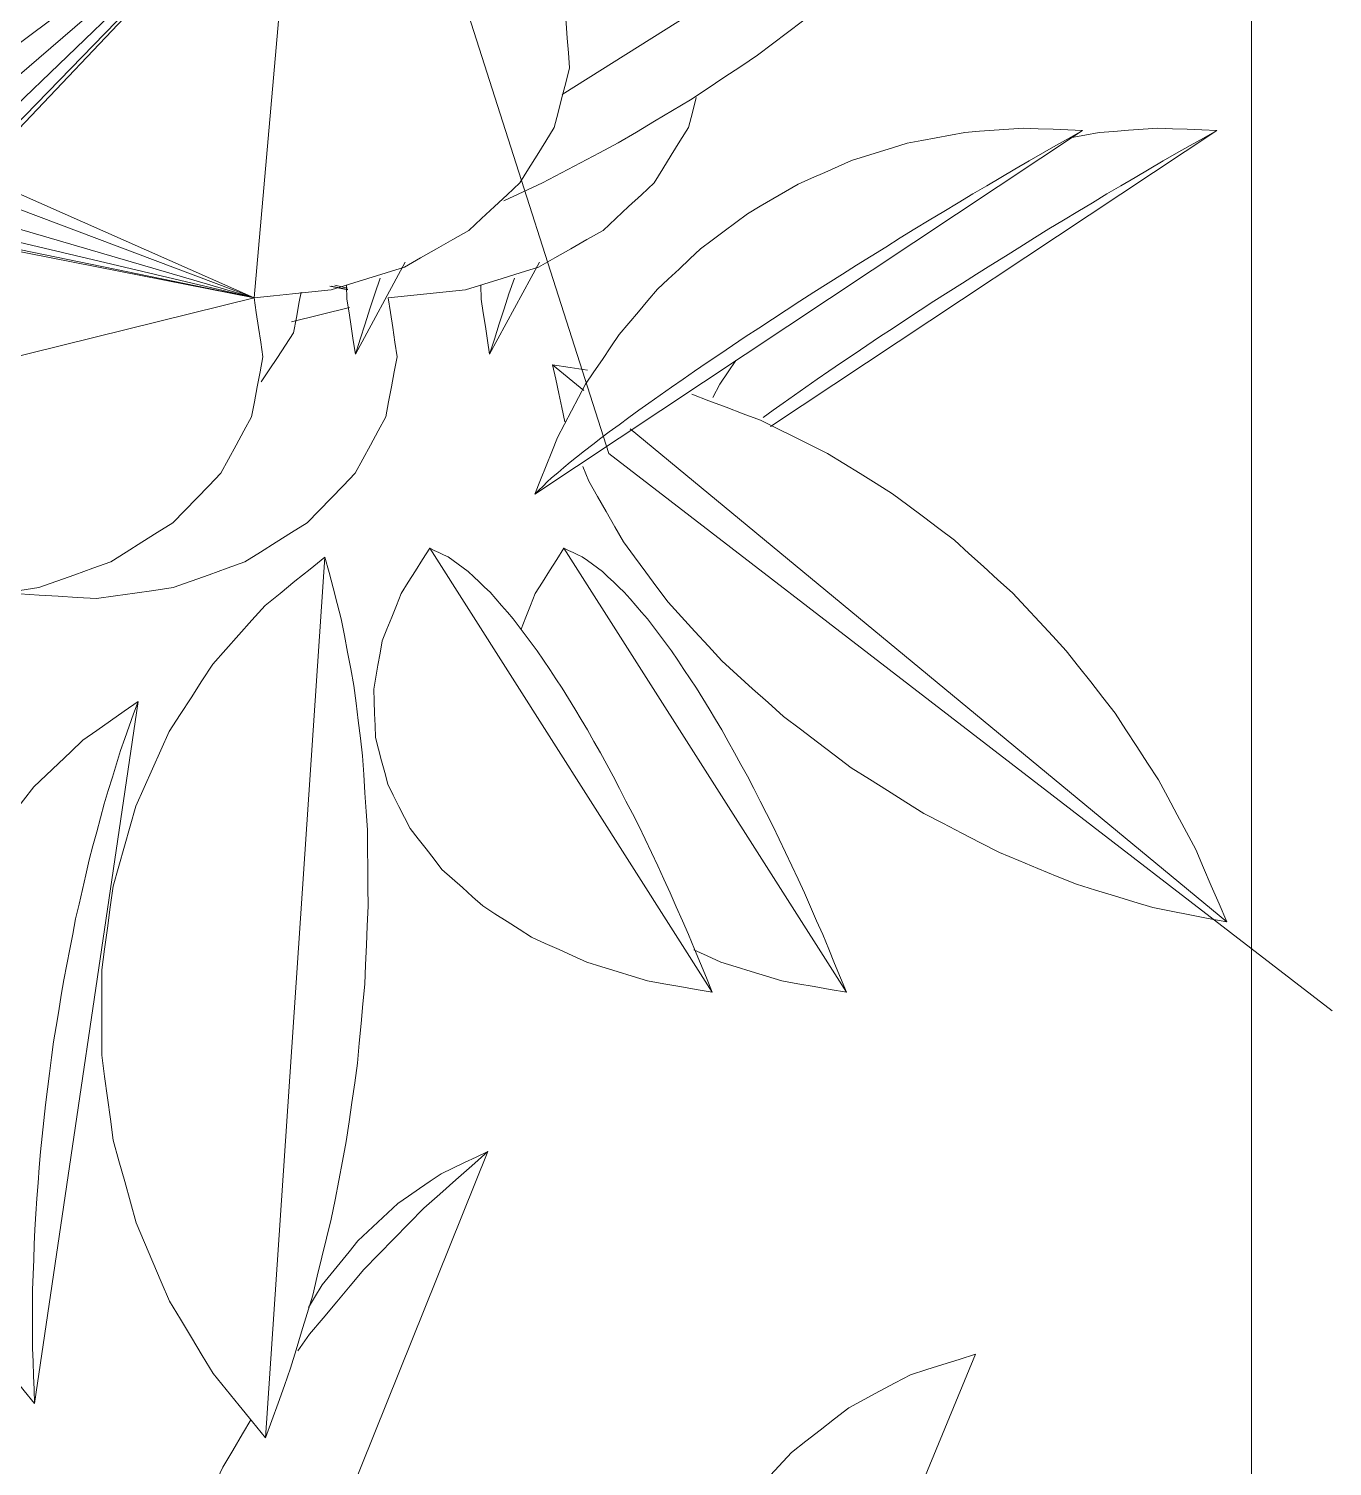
# Model space of a CAD drawing. Header units: metres. Extents: x 10.2 to 20.8, y -0.2 to 6.6.
# Drawn here: x 14.9883 to 15.0701, y 1.3136 to 1.4039 of the extents above; entities that cross this region are included whole.
import ezdxf

# ---------------------------------------------------------------- set-up
doc = ezdxf.new("R2010")
doc.units = ezdxf.units.M
for name, color, linetype, lineweight in [('Importações nas famílias', 250, 'Continuous', 5), ('Modelos genéricos', 7, 'Continuous', 5), ('Vegetação', 7, 'Continuous', 5)]:
    doc.layers.add(name, color=color, linetype=linetype, lineweight=lineweight)

# ---------------------------------------------------------------- blocks, each defined once
blk = doc.blocks.new('Planta_pergolado_12200 - plantas pergolado_skp_Component_12-V2849-Corte 3')
at = {"layer": 'Importações nas famílias'}
blk.add_line((15.031156, 1.343389), (15.013418, 1.371262), dxfattribs=at)
at = {"layer": 'Importações nas famílias', "flags": 128}
for points in [[(15.013418, 1.371262), (15.012968, 1.37055), (15.012519, 1.369839), (15.01207, 1.369128), (15.011621, 1.368416)], [(15.014574, 1.370724), (15.014285, 1.370858), (15.013996, 1.370993), (15.013707, 1.371127), (15.013418, 1.371262)], [(15.015841, 1.369799), (15.015524, 1.37003), (15.015207, 1.370261), (15.01489, 1.370493), (15.014574, 1.370724)], [(15.017206, 1.368496), (15.016865, 1.368822), (15.016523, 1.369147), (15.016182, 1.369473), (15.015841, 1.369799)], [(15.011621, 1.368416), (15.011326, 1.367673), (15.01103, 1.366929), (15.010735, 1.366186), (15.010439, 1.365442)], [(15.018653, 1.36683), (15.018291, 1.367247), (15.017929, 1.367663), (15.017568, 1.36808), (15.017206, 1.368496)], [(15.020166, 1.36482), (15.019788, 1.365322), (15.01941, 1.365825), (15.019031, 1.366328), (15.018653, 1.36683)], [(15.010439, 1.365442), (15.010304, 1.364684), (15.01017, 1.363926), (15.010035, 1.363168), (15.0099, 1.36241)], [(15.021729, 1.362487), (15.021338, 1.36307), (15.020948, 1.363654), (15.020557, 1.364237), (15.020166, 1.36482)], [(15.0099, 1.36241), (15.009929, 1.361655), (15.009957, 1.3609), (15.009986, 1.360145), (15.010015, 1.35939)], [(15.023324, 1.359859), (15.022925, 1.360516), (15.022526, 1.361173), (15.022128, 1.36183), (15.021729, 1.362487)], [(15.024933, 1.356963), (15.02453, 1.357687), (15.024128, 1.358411), (15.023726, 1.359135), (15.023324, 1.359859)], [(15.010015, 1.35939), (15.010207, 1.358656), (15.010399, 1.357922), (15.010591, 1.357188), (15.010783, 1.356454)], [(15.010783, 1.356454), (15.011133, 1.355758), (15.011484, 1.355062), (15.011834, 1.354366), (15.012185, 1.35367)], [(15.026538, 1.353832), (15.026137, 1.354615), (15.025735, 1.355397), (15.025334, 1.35618), (15.024933, 1.356963)], [(15.012185, 1.35367), (15.012686, 1.353028), (15.013186, 1.352386), (15.013687, 1.351745), (15.014188, 1.351103)], [(15.028122, 1.350501), (15.027726, 1.351334), (15.02733, 1.352166), (15.026934, 1.352999), (15.026538, 1.353832)], [(15.014188, 1.351103), (15.014827, 1.350531), (15.015467, 1.349959), (15.016106, 1.349387), (15.016746, 1.348814)], [(15.029667, 1.347007), (15.029281, 1.34788), (15.028894, 1.348754), (15.028508, 1.349627), (15.028122, 1.350501)], [(15.016746, 1.348814), (15.017509, 1.348325), (15.018272, 1.347836), (15.019034, 1.347346), (15.019797, 1.346857)], [(15.019797, 1.346857), (15.020666, 1.346462), (15.021535, 1.346067), (15.022403, 1.345672), (15.023272, 1.345277)], [(15.031156, 1.343389), (15.030783, 1.344293), (15.030411, 1.345198), (15.030039, 1.346102), (15.029667, 1.347007)], [(15.023272, 1.345277), (15.024226, 1.344986), (15.02518, 1.344695), (15.026134, 1.344403), (15.027088, 1.344112)], [(15.027088, 1.344112), (15.028105, 1.343931), (15.029122, 1.34375), (15.030139, 1.34357), (15.031156, 1.343389)]]:
    blk.add_lwpolyline(points, dxfattribs=at)
blk = doc.blocks.new('Planta_pergolado_12200 - plantas pergolado_skp_Component_12-V2828-Corte 3')
at = {"layer": 'Importações nas famílias'}
blk.add_line((15.062817, 1.266074), (15.028436, 1.243246), dxfattribs=at)
at = {"layer": 'Importações nas famílias', "flags": 128}
for points in [[(15.05911, 1.266218), (15.05819, 1.266151), (15.05727, 1.266083), (15.05635, 1.266016), (15.05543, 1.265948)], [(15.062817, 1.266074), (15.061891, 1.26611), (15.060964, 1.266146), (15.060037, 1.266182), (15.05911, 1.266218)], [(15.05946, 1.264162), (15.0603, 1.26464), (15.061139, 1.265118), (15.061978, 1.265596), (15.062817, 1.266074)], [(15.051819, 1.265266), (15.050944, 1.264994), (15.050068, 1.264723), (15.049193, 1.264451), (15.048317, 1.26418)], [(15.05543, 1.265948), (15.054528, 1.265777), (15.053625, 1.265607), (15.052722, 1.265436), (15.051819, 1.265266)], [(15.048317, 1.26418), (15.047478, 1.26381), (15.046639, 1.26344), (15.045801, 1.263071), (15.044962, 1.262701)], [(15.055923, 1.262083), (15.056807, 1.262603), (15.057692, 1.263122), (15.058576, 1.263642), (15.05946, 1.264162)], [(15.044962, 1.262701), (15.04417, 1.262238), (15.043377, 1.261774), (15.042585, 1.261311), (15.041792, 1.260847)], [(15.052287, 1.259886), (15.053196, 1.260435), (15.054105, 1.260985), (15.055014, 1.261534), (15.055923, 1.262083)], [(15.041792, 1.260847), (15.041055, 1.260295), (15.040317, 1.259742), (15.03958, 1.25919), (15.038842, 1.258638)], [(15.048638, 1.257622), (15.049551, 1.258188), (15.050463, 1.258754), (15.051375, 1.25932), (15.052287, 1.259886)], [(15.038842, 1.258638), (15.038168, 1.258003), (15.037494, 1.257368), (15.036819, 1.256733), (15.036145, 1.256098)], [(15.045063, 1.255345), (15.045957, 1.255914), (15.046851, 1.256484), (15.047745, 1.257053), (15.048638, 1.257622)], [(15.036145, 1.256098), (15.035542, 1.255387), (15.034938, 1.254677), (15.034334, 1.253966), (15.033731, 1.253256)], [(15.041644, 1.253108), (15.042499, 1.253667), (15.043354, 1.254226), (15.044208, 1.254786), (15.045063, 1.255345)], [(15.033731, 1.253256), (15.033205, 1.252478), (15.032679, 1.251699), (15.032152, 1.250921), (15.031626, 1.250143)], [(15.038463, 1.250963), (15.039258, 1.251499), (15.040054, 1.252035), (15.040849, 1.252571), (15.041644, 1.253108)], [(15.035593, 1.248961), (15.03631, 1.249461), (15.037028, 1.249962), (15.037745, 1.250462), (15.038463, 1.250963)], [(15.031626, 1.250143), (15.031183, 1.249306), (15.030741, 1.248468), (15.030298, 1.247631), (15.029855, 1.246794)], [(15.033102, 1.247148), (15.033725, 1.247601), (15.034348, 1.248054), (15.03497, 1.248507), (15.035593, 1.248961)], [(15.031049, 1.245568), (15.031562, 1.245963), (15.032076, 1.246358), (15.032589, 1.246753), (15.033102, 1.247148)], [(15.029855, 1.246794), (15.0295, 1.245907), (15.029145, 1.24502), (15.028791, 1.244133), (15.028436, 1.243246)], [(15.029481, 1.244257), (15.029873, 1.244584), (15.030265, 1.244912), (15.030657, 1.24524), (15.031049, 1.245568)], [(15.028436, 1.243246), (15.028697, 1.243498), (15.028959, 1.243751), (15.02922, 1.244004), (15.029481, 1.244257)]]:
    blk.add_lwpolyline(points, dxfattribs=at)
blk = doc.blocks.new('Planta_pergolado_12200 - plantas pergolado_skp_Component_12-V2850-Corte 3')
at = {"layer": 'Importações nas famílias'}
for p, q in [((15.027994, 1.418904), (15.021239, 1.406455)), ((15.018537, 1.412547), (15.01789, 1.411882)), ((15.019759, 1.408991), (15.020149, 1.409675)), ((15.011883, 1.389213), (15.008753, 1.383444)), ((15.009964, 1.387239), (15.010316, 1.388222)), ((15.008194, 1.387782), (15.008223, 1.386908))]:
    blk.add_line(p, q, dxfattribs=at)
at = {"layer": 'Importações nas famílias', "flags": 128}
for points in [[(15.026741, 1.418159), (15.027054, 1.418345), (15.027367, 1.418532), (15.027681, 1.418718), (15.027994, 1.418904)], [(15.027144, 1.418449), (15.026294, 1.417993), (15.025444, 1.417537), (15.024594, 1.417081)], [(15.025294, 1.416826), (15.025656, 1.417159), (15.026017, 1.417492), (15.026379, 1.417826), (15.026741, 1.418159)], [(15.024594, 1.417081), (15.023804, 1.41655), (15.023013, 1.416018), (15.022222, 1.415486), (15.021431, 1.414954)], [(15.023687, 1.414936), (15.024089, 1.415408), (15.024491, 1.415881), (15.024892, 1.416353), (15.025294, 1.416826)], [(15.021431, 1.414954), (15.020707, 1.414352), (15.019984, 1.413751), (15.019261, 1.413149), (15.018537, 1.412547)], [(15.021959, 1.412533), (15.022391, 1.413134), (15.022823, 1.413734), (15.023255, 1.414335), (15.023687, 1.414936)], [(15.020149, 1.409675), (15.020601, 1.410389), (15.021054, 1.411104), (15.021506, 1.411819), (15.021959, 1.412533)], [(15.008223, 1.386908), (15.008355, 1.386042), (15.008488, 1.385176), (15.008621, 1.38431), (15.008753, 1.383444)], [(15.008753, 1.383444), (15.009056, 1.384393), (15.009359, 1.385342), (15.009661, 1.38629), (15.009964, 1.387239)]]:
    blk.add_lwpolyline(points, dxfattribs=at)
blk = doc.blocks.new('Planta_pergolado_12200 - plantas pergolado_skp_Component_17-V2851-Corte 3')
at = {"layer": 'Importações nas famílias'}
for p, q in [((15.004941, 1.415857), (14.986066, 1.401774)), ((15.004941, 1.415857), (14.986763, 1.400204)), ((15.004941, 1.415857), (14.986899, 1.398519)), ((15.004941, 1.415857), (14.987234, 1.397174)), ((15.004941, 1.415857), (14.987306, 1.397699)), ((15.004941, 1.415857), (15.002393, 1.386982)), ((14.987612, 1.393528), (15.002393, 1.386982)), ((14.987594, 1.392574), (15.002393, 1.386982)), ((14.98727, 1.39055), (15.002393, 1.386982)), ((14.987465, 1.391347), (15.002393, 1.386982)), ((15.002393, 1.386982), (14.986786, 1.390065)), ((15.002393, 1.386982), (14.987037, 1.390142)), ((14.984799, 1.382627), (15.002393, 1.386982))]:
    blk.add_line(p, q, dxfattribs=at)
at = {"layer": 'Importações nas famílias', "flags": 128}
for points in [[(15.021898, 1.405156), (15.021974, 1.404222), (15.022049, 1.403288), (15.022125, 1.402354), (15.0222, 1.40142)], [(15.0222, 1.40142), (15.02196, 1.400485), (15.02172, 1.399551), (15.021479, 1.398617), (15.021239, 1.397683)], [(15.021239, 1.397683), (15.020699, 1.396812), (15.02016, 1.395942), (15.01962, 1.395071), (15.01908, 1.394201)], [(15.01908, 1.394201), (15.018278, 1.393453), (15.017476, 1.392706), (15.016673, 1.391958), (15.015871, 1.391211)], [(15.015871, 1.391211), (15.014861, 1.390637), (15.013851, 1.390064), (15.01284, 1.38949), (15.01183, 1.388917)], [(15.01183, 1.388917), (15.010681, 1.388556), (15.009532, 1.388195), (15.008382, 1.387835), (15.007233, 1.387474)], [(15.007233, 1.387474), (15.006023, 1.387351), (15.004813, 1.387228), (15.003603, 1.387105), (15.002393, 1.386982)], [(15.002393, 1.386982), (15.002532, 1.386056), (15.00267, 1.385129), (15.002809, 1.384203), (15.002948, 1.383277)], [(15.002948, 1.383277), (15.00277, 1.382337), (15.002592, 1.381398), (15.002414, 1.380459), (15.002237, 1.379519)], [(15.002237, 1.379519), (15.001754, 1.378631), (15.001272, 1.377743), (15.00079, 1.376855), (15.000308, 1.375967)], [(15.000308, 1.375967), (14.999555, 1.37519), (14.998801, 1.374414), (14.998047, 1.373637), (14.997294, 1.372861)], [(14.997294, 1.372861), (14.99632, 1.372249), (14.995346, 1.371637), (14.994373, 1.371025), (14.993399, 1.370413)], [(14.993399, 1.370413), (14.992271, 1.370007), (14.991144, 1.369602), (14.990016, 1.369196), (14.988889, 1.36879)], [(14.988889, 1.36879), (14.987684, 1.368619), (14.98648, 1.368447), (14.985275, 1.368275), (14.984071, 1.368104)]]:
    blk.add_lwpolyline(points, dxfattribs=at)
blk = doc.blocks.new('Planta_pergolado_12200 - plantas pergolado_skp_Component_16-V2852-Corte 3')
for name, p in [('Planta_pergolado_12200 - plantas pergolado_skp_Component_17-V2851-Corte 3', (0, 0)), ('Planta_pergolado_12200 - plantas pergolado_skp_Component_12-V2850-Corte 3', (0, 0)), ('Planta_pergolado_12200 - plantas pergolado_skp_Component_12-V2828-Corte 3', (-0.008424, 0.131418)), ('Planta_pergolado_12200 - plantas pergolado_skp_Component_12-V2849-Corte 3', (0, 0))]:
    blk.add_blockref(name, p)
blk = doc.blocks.new('Planta_pergolado_12200 - plantas pergolado_skp_Component_12-V2860-Corte 3')
at = {"layer": 'Importações nas famílias'}
blk.add_line((15.039579, 1.343389), (15.021841, 1.371262), dxfattribs=at)
at = {"layer": 'Importações nas famílias', "flags": 128}
for points in [[(15.021841, 1.371262), (15.021392, 1.37055), (15.020943, 1.369839), (15.020494, 1.369128), (15.020045, 1.368416)], [(15.022997, 1.370724), (15.022708, 1.370858), (15.022419, 1.370993), (15.02213, 1.371127), (15.021841, 1.371262)], [(15.024265, 1.369799), (15.023948, 1.37003), (15.023631, 1.370261), (15.023314, 1.370493), (15.022997, 1.370724)], [(15.025629, 1.368496), (15.025288, 1.368822), (15.024947, 1.369147), (15.024606, 1.369473), (15.024265, 1.369799)], [(15.020045, 1.368416), (15.019749, 1.367673), (15.019454, 1.366929), (15.019158, 1.366186)], [(15.027077, 1.36683), (15.026715, 1.367247), (15.026353, 1.367663), (15.025991, 1.36808), (15.025629, 1.368496)], [(15.02859, 1.36482), (15.028212, 1.365322), (15.027833, 1.365825), (15.027455, 1.366328), (15.027077, 1.36683)], [(15.030153, 1.362487), (15.029762, 1.36307), (15.029371, 1.363654), (15.028981, 1.364237), (15.02859, 1.36482)], [(15.031747, 1.359859), (15.031349, 1.360516), (15.03095, 1.361173), (15.030551, 1.36183), (15.030153, 1.362487)], [(15.033356, 1.356963), (15.032954, 1.357687), (15.032552, 1.358411), (15.032149, 1.359135), (15.031747, 1.359859)], [(15.034962, 1.353832), (15.03456, 1.354615), (15.034159, 1.355397), (15.033758, 1.35618), (15.033356, 1.356963)], [(15.036545, 1.350501), (15.036149, 1.351334), (15.035753, 1.352166), (15.035358, 1.352999), (15.034962, 1.353832)], [(15.03809, 1.347007), (15.037704, 1.34788), (15.037318, 1.348754), (15.036932, 1.349627), (15.036545, 1.350501)], [(15.039579, 1.343389), (15.039207, 1.344293), (15.038835, 1.345198), (15.038463, 1.346102), (15.03809, 1.347007)], [(15.029989, 1.346053), (15.030827, 1.345672), (15.031696, 1.345277)], [(15.031696, 1.345277), (15.03265, 1.344986), (15.033604, 1.344695), (15.034558, 1.344403), (15.035511, 1.344112)], [(15.035511, 1.344112), (15.036528, 1.343931), (15.037545, 1.34375), (15.038562, 1.34357), (15.039579, 1.343389)]]:
    blk.add_lwpolyline(points, dxfattribs=at)
blk = doc.blocks.new('Planta_pergolado_12200 - plantas pergolado_skp_Component_12-V2861-Corte 3')
at = {"layer": 'Importações nas famílias'}
for p, q in [((14.988621, 1.317576), (14.995108, 1.361646)), ((14.985958, 1.35292), (14.985432, 1.351986))]:
    blk.add_line(p, q, dxfattribs=at)
at = {"layer": 'Importações nas famílias', "flags": 128}
for points in [[(14.995108, 1.361646), (14.994244, 1.36104), (14.99338, 1.360435), (14.992515, 1.359829), (14.991651, 1.359224)], [(14.994012, 1.358558), (14.994286, 1.35933), (14.99456, 1.360102), (14.994834, 1.360874), (14.995108, 1.361646)], [(14.991651, 1.359224), (14.990883, 1.358491), (14.990114, 1.357758), (14.989346, 1.357025), (14.988577, 1.356292)], [(14.992987, 1.355229), (14.993243, 1.356061), (14.993499, 1.356893), (14.993756, 1.357726), (14.994012, 1.358558)], [(14.988577, 1.356292), (14.987922, 1.355449), (14.987268, 1.354606), (14.986613, 1.353763), (14.985958, 1.35292)], [(14.992044, 1.351696), (14.99228, 1.352579), (14.992516, 1.353462), (14.992751, 1.354346), (14.992987, 1.355229)], [(14.991195, 1.347998), (14.991407, 1.348922), (14.99162, 1.349847), (14.991832, 1.350771), (14.992044, 1.351696)], [(14.990448, 1.344176), (14.990635, 1.345131), (14.990821, 1.346087), (14.991008, 1.347042), (14.991195, 1.347998)], [(14.989812, 1.340273), (14.989971, 1.341249), (14.99013, 1.342224), (14.990289, 1.3432), (14.990448, 1.344176)], [(14.989293, 1.336332), (14.989423, 1.337317), (14.989553, 1.338302), (14.989682, 1.339288), (14.989812, 1.340273)], [(14.988899, 1.332396), (14.988997, 1.33338), (14.989096, 1.334364), (14.989195, 1.335348), (14.989293, 1.336332)], [(14.988632, 1.32851), (14.988698, 1.329482), (14.988765, 1.330453), (14.988832, 1.331425), (14.988899, 1.332396)], [(14.982062, 1.329538), (14.982102, 1.329363), (14.982338, 1.328329)], [(14.982338, 1.328329), (14.982725, 1.327349), (14.983111, 1.326369), (14.983498, 1.32539), (14.983884, 1.32441)], [(14.988496, 1.324717), (14.98853, 1.325666), (14.988564, 1.326614), (14.988598, 1.327562), (14.988632, 1.32851)], [(14.988492, 1.321059), (14.988493, 1.321974), (14.988494, 1.322888), (14.988495, 1.323803), (14.988496, 1.324717)], [(14.983884, 1.32441), (14.984412, 1.323507), (14.984939, 1.322603), (14.985467, 1.3217), (14.985995, 1.320797)], [(14.988621, 1.317576), (14.988589, 1.318447), (14.988557, 1.319318), (14.988524, 1.320188), (14.988492, 1.321059)], [(14.985995, 1.320797), (14.986651, 1.319992), (14.987308, 1.319187), (14.987965, 1.318381), (14.988621, 1.317576)]]:
    blk.add_lwpolyline(points, dxfattribs=at)
blk = doc.blocks.new('Planta_pergolado_12200 - plantas pergolado_skp_Component_12-V2862-Corte 3')
at = {"layer": 'Importações nas famílias'}
for p, q in [((15.062817, 1.397491), (15.034814, 1.378898)), ((15.031626, 1.381561), (15.031183, 1.380723))]:
    blk.add_line(p, q, dxfattribs=at)
at = {"layer": 'Importações nas famílias', "flags": 128}
for points in [[(15.05543, 1.397366), (15.054528, 1.397195), (15.053717, 1.397042)], [(15.05911, 1.397636), (15.05819, 1.397568), (15.05727, 1.397501), (15.05635, 1.397433), (15.05543, 1.397366)], [(15.062817, 1.397491), (15.061891, 1.397528), (15.060964, 1.397564), (15.060037, 1.3976), (15.05911, 1.397636)], [(15.05946, 1.39558), (15.0603, 1.396058), (15.061139, 1.396536), (15.061978, 1.397014), (15.062817, 1.397491)], [(15.055923, 1.393501), (15.056807, 1.39402), (15.057692, 1.39454), (15.058576, 1.39506), (15.05946, 1.39558)], [(15.052287, 1.391304), (15.053196, 1.391853), (15.054105, 1.392402), (15.055014, 1.392951), (15.055923, 1.393501)], [(15.048638, 1.38904), (15.049551, 1.389606), (15.050463, 1.390172), (15.051375, 1.390738), (15.052287, 1.391304)], [(15.045063, 1.386763), (15.045957, 1.387332), (15.046851, 1.387901), (15.047745, 1.388471), (15.048638, 1.38904)], [(15.041644, 1.384525), (15.042499, 1.385085), (15.043354, 1.385644), (15.044208, 1.386203), (15.045063, 1.386763)], [(15.038463, 1.38238), (15.039258, 1.382917), (15.040054, 1.383453), (15.040849, 1.383989), (15.041644, 1.384525)], [(15.032625, 1.383038), (15.032152, 1.382339), (15.031626, 1.381561)], [(15.035593, 1.380378), (15.03631, 1.380879), (15.037028, 1.381379), (15.037745, 1.38188), (15.038463, 1.38238)], [(15.034348, 1.379472), (15.03497, 1.379925), (15.035593, 1.380378)]]:
    blk.add_lwpolyline(points, dxfattribs=at)
blk = doc.blocks.new('Planta_pergolado_12200 - plantas pergolado_skp_Component_12-V2863-Corte 3')
at = {"layer": 'Importações nas famílias'}
for p, q in [((15.036418, 1.418904), (15.03415, 1.414725)), ((15.031679, 1.414335), (15.032111, 1.414936)), ((15.020307, 1.389213), (15.017177, 1.383444)), ((15.018387, 1.387239), (15.01874, 1.388222)), ((15.016618, 1.387782), (15.016646, 1.386908))]:
    blk.add_line(p, q, dxfattribs=at)
at = {"layer": 'Importações nas famílias', "flags": 128}
for points in [[(15.035164, 1.418159), (15.035478, 1.418345), (15.035791, 1.418532), (15.036104, 1.418718), (15.036418, 1.418904)], [(15.035568, 1.418449), (15.034718, 1.417993), (15.033868, 1.417537), (15.033018, 1.417081)], [(15.033717, 1.416826), (15.034079, 1.417159), (15.034441, 1.417492), (15.034803, 1.417826), (15.035164, 1.418159)], [(15.033018, 1.417081), (15.032227, 1.41655), (15.031436, 1.416018), (15.030645, 1.415486), (15.029854, 1.414954)], [(15.032111, 1.414936), (15.032512, 1.415408), (15.032914, 1.415881), (15.033316, 1.416353), (15.033717, 1.416826)], [(15.029854, 1.414954), (15.029131, 1.414352), (15.028408, 1.413751), (15.027684, 1.413149), (15.026961, 1.412547)], [(15.016646, 1.386908), (15.016779, 1.386042), (15.016911, 1.385176), (15.017044, 1.38431), (15.017177, 1.383444)], [(15.017177, 1.383444), (15.017479, 1.384393), (15.017782, 1.385342), (15.018085, 1.38629), (15.018387, 1.387239)]]:
    blk.add_lwpolyline(points, dxfattribs=at)
blk = doc.blocks.new('Planta_pergolado_12200 - plantas pergolado_skp_Component_17-V2865-Corte 3')
at = {"layer": 'Importações nas famílias'}
for p, q in [((15.013364, 1.415857), (15.009802, 1.416779)), ((15.01094, 1.41484), (15.013364, 1.415857)), ((15.013364, 1.415857), (15.011109, 1.414805)), ((15.013364, 1.415857), (15.011325, 1.414759)), ((15.013364, 1.415857), (15.011555, 1.41471)), ((15.013364, 1.415857), (15.011766, 1.414665)), ((15.013364, 1.415857), (15.011911, 1.414605)), ((15.013364, 1.415857), (15.011992, 1.414538)), ((15.013364, 1.415857), (15.012042, 1.414496)), ((15.013364, 1.415857), (15.01206, 1.414481)), ((15.013364, 1.415857), (15.012063, 1.414479)), ((15.013364, 1.415857), (15.013202, 1.414024)), ((15.024569, 1.412592), (15.025187, 1.412202)), ((15.008274, 1.387484), (15.007148, 1.387707)), ((15.008272, 1.387506), (15.007222, 1.387722)), ((15.007468, 1.387772), (15.008265, 1.387584)), ((15.004737, 1.385477), (15.008377, 1.386378)), ((14.987697, 1.368399), (14.987039, 1.368585))]:
    blk.add_line(p, q, dxfattribs=at)
at = {"layer": 'Importações nas famílias', "flags": 128}
for points in [[(14.999548, 1.434564), (15.000722, 1.434392), (15.001896, 1.43422), (15.00307, 1.434049)], [(15.00307, 1.434049), (15.004126, 1.433643), (15.005182, 1.433237), (15.006238, 1.432832), (15.007294, 1.432426)], [(15.007294, 1.432426), (15.008159, 1.431814), (15.009025, 1.431202), (15.009891, 1.43059), (15.010757, 1.429979)], [(15.010757, 1.429979), (15.011373, 1.429202), (15.01199, 1.428426), (15.012606, 1.427649), (15.013223, 1.426872)], [(15.013223, 1.426872), (15.013548, 1.425984), (15.013874, 1.425096), (15.014199, 1.424208), (15.014525, 1.42332)], [(15.014525, 1.42332), (15.014537, 1.42238), (15.014549, 1.421441), (15.014561, 1.420502), (15.014573, 1.419563)], [(15.014573, 1.419563), (15.014271, 1.418636), (15.013968, 1.41771), (15.013666, 1.416783), (15.013364, 1.415857)], [(15.013364, 1.415857), (15.014552, 1.415734), (15.015741, 1.415611), (15.016929, 1.415488), (15.018117, 1.415365)], [(15.018117, 1.415365), (15.019203, 1.415004), (15.020289, 1.414644), (15.020904, 1.414439)], [(15.030143, 1.399551), (15.029903, 1.398617), (15.029662, 1.397683)], [(15.029662, 1.397683), (15.029123, 1.396812), (15.028583, 1.395942), (15.028043, 1.395071), (15.027504, 1.394201)], [(15.027504, 1.394201), (15.026701, 1.393453), (15.025899, 1.392706), (15.025097, 1.391958), (15.024295, 1.391211)], [(15.024295, 1.391211), (15.023284, 1.390637), (15.022274, 1.390064), (15.021264, 1.38949), (15.020254, 1.388917)], [(15.020254, 1.388917), (15.019105, 1.388556), (15.017955, 1.388195), (15.016806, 1.387835), (15.015657, 1.387474)], [(15.015657, 1.387474), (15.014447, 1.387351), (15.013237, 1.387228), (15.012027, 1.387105), (15.010816, 1.386982)], [(15.010816, 1.386982), (15.010955, 1.386056), (15.011094, 1.385129), (15.011233, 1.384203), (15.011371, 1.383277)], [(15.011371, 1.383277), (15.011193, 1.382337), (15.011016, 1.381398), (15.010838, 1.380459), (15.01066, 1.379519)], [(15.01066, 1.379519), (15.010178, 1.378631), (15.009696, 1.377743), (15.009214, 1.376855), (15.008732, 1.375967)], [(15.008732, 1.375967), (15.007978, 1.37519), (15.007224, 1.374414), (15.006471, 1.373637), (15.005717, 1.372861)], [(15.005717, 1.372861), (15.004743, 1.372249), (15.00377, 1.371637), (15.002796, 1.371025), (15.001822, 1.370413)], [(15.001822, 1.370413), (15.000695, 1.370007), (14.999567, 1.369602), (14.99844, 1.369196), (14.997312, 1.36879)], [(14.992495, 1.368104), (14.991295, 1.368177), (14.990096, 1.368251), (14.988897, 1.368325), (14.987697, 1.368399)], [(14.997312, 1.36879), (14.996108, 1.368619), (14.994903, 1.368447), (14.993699, 1.368275), (14.992495, 1.368104)]]:
    blk.add_lwpolyline(points, dxfattribs=at)
blk = doc.blocks.new('Planta_pergolado_12200 - plantas pergolado_skp_Component_16-V2866-Corte 3')
for name in ['Planta_pergolado_12200 - plantas pergolado_skp_Component_17-V2865-Corte 3', 'Planta_pergolado_12200 - plantas pergolado_skp_Component_12-V2863-Corte 3', 'Planta_pergolado_12200 - plantas pergolado_skp_Component_12-V2862-Corte 3', 'Planta_pergolado_12200 - plantas pergolado_skp_Component_12-V2860-Corte 3', 'Planta_pergolado_12200 - plantas pergolado_skp_Component_12-V2861-Corte 3']:
    blk.add_blockref(name, (0, 0))
blk = doc.blocks.new('Planta_pergolado_12200 - plantas pergolado_skp_-V2896-Corte 3')
at = {"layer": 'Importações nas famílias'}
for p, q in [((15.024656, 1.37722), (15.01033, 1.422007)), ((15.070067, 1.342231), (15.024656, 1.37722))]:
    blk.add_line(p, q, dxfattribs=at)
for name in ['Planta_pergolado_12200 - plantas pergolado_skp_Component_16-V2852-Corte 3', 'Planta_pergolado_12200 - plantas pergolado_skp_Component_16-V2866-Corte 3']:
    blk.add_blockref(name, (0, 0))
blk = doc.blocks.new('Planta_pergolado_12200 - plantas pergolado_skp_Component_12-V3081-Corte 3')
at = {"layer": 'Importações nas famílias'}
for p, q in [((15.023081, 1.38116), (15.021134, 1.38277)), ((15.063448, 1.347804), (15.025995, 1.378752)), ((15.023025, 1.376402), (15.023397, 1.37547))]:
    blk.add_line(p, q, dxfattribs=at)
at = {"layer": 'Importações nas famílias', "flags": 128}
for points in [[(15.021134, 1.38277), (15.021327, 1.381877), (15.02152, 1.380985), (15.021713, 1.380092), (15.021906, 1.3792)], [(15.023317, 1.382432), (15.022225, 1.382601), (15.021134, 1.38277)], [(15.034178, 1.3793), (15.033099, 1.379709), (15.03202, 1.380117), (15.030942, 1.380526), (15.029863, 1.380934)], [(15.038394, 1.37721), (15.03734, 1.377733), (15.036286, 1.378255), (15.035232, 1.378778), (15.034178, 1.3793)], [(15.042466, 1.374689), (15.041448, 1.375319), (15.04043, 1.375949), (15.039412, 1.37658), (15.038394, 1.37721)], [(15.023397, 1.37547), (15.023941, 1.374519), (15.024485, 1.373568), (15.025029, 1.372617), (15.025572, 1.371665)], [(15.046349, 1.371762), (15.045378, 1.372494), (15.044407, 1.373225), (15.043437, 1.373957), (15.042466, 1.374689)], [(15.025572, 1.371665), (15.026274, 1.370718), (15.026976, 1.369771), (15.027678, 1.368824), (15.02838, 1.367877)], [(15.049998, 1.368465), (15.049086, 1.369289), (15.048173, 1.370114), (15.047261, 1.370938), (15.046349, 1.371762)], [(15.053374, 1.364832), (15.05253, 1.36574), (15.051686, 1.366648), (15.050842, 1.367556), (15.049998, 1.368465)], [(15.02838, 1.367877), (15.029224, 1.366956), (15.030068, 1.366035), (15.030912, 1.365114), (15.031755, 1.364193)], [(15.056439, 1.360904), (15.055673, 1.361886), (15.054907, 1.362868), (15.05414, 1.36385), (15.053374, 1.364832)], [(15.031755, 1.364193), (15.032721, 1.36332), (15.033687, 1.362447), (15.034653, 1.361574), (15.035618, 1.360701)], [(15.059159, 1.356726), (15.058479, 1.35777), (15.057799, 1.358815), (15.057119, 1.35986), (15.056439, 1.360904)], [(15.035618, 1.360701), (15.036683, 1.359896), (15.037748, 1.359091), (15.038813, 1.358286), (15.039878, 1.357481)], [(15.039878, 1.357481), (15.041018, 1.356763), (15.042157, 1.356046), (15.043296, 1.355328), (15.044436, 1.35461)], [(15.061504, 1.352343), (15.060918, 1.353439), (15.060332, 1.354534), (15.059745, 1.35563), (15.059159, 1.356726)], [(15.044436, 1.35461), (15.045623, 1.353996), (15.046809, 1.353382), (15.047996, 1.352769), (15.049183, 1.352155)], [(15.049183, 1.352155), (15.05039, 1.351659), (15.051597, 1.351164), (15.052803, 1.350668), (15.05401, 1.350173)], [(15.063448, 1.347804), (15.062962, 1.348938), (15.062476, 1.350073), (15.06199, 1.351208), (15.061504, 1.352343)], [(15.05401, 1.350173), (15.055208, 1.349808), (15.056406, 1.349442), (15.057604, 1.349077), (15.058802, 1.348711)], [(15.058802, 1.348711), (15.059964, 1.348484), (15.061125, 1.348257), (15.062286, 1.348031), (15.063448, 1.347804)]]:
    blk.add_lwpolyline(points, dxfattribs=at)
blk = doc.blocks.new('Planta_pergolado_12200 - plantas pergolado_skp_Component_12-V2783-Corte 3')
at = {"layer": 'Importações nas famílias'}
blk.add_line((14.824367, 0.370671), (14.828105, 0.425955), dxfattribs=at)
at = {"layer": 'Importações nas famílias', "flags": 128}
for points in [[(14.828105, 0.425955), (14.827164, 0.425196), (14.826222, 0.424436), (14.825281, 0.423677), (14.82434, 0.422917)], [(14.829129, 0.422082), (14.828873, 0.42305), (14.828617, 0.424018), (14.828361, 0.424987), (14.828105, 0.425955)], [(14.82434, 0.422917), (14.823519, 0.421998), (14.822698, 0.421078), (14.821878, 0.420159), (14.821057, 0.41924)], [(14.829919, 0.417905), (14.829722, 0.418949), (14.829524, 0.419993), (14.829327, 0.421038), (14.829129, 0.422082)], [(14.821057, 0.41924), (14.820376, 0.418182), (14.819696, 0.417124), (14.819015, 0.416067), (14.818334, 0.415009)], [(14.830466, 0.413473), (14.830329, 0.414581), (14.830192, 0.415689), (14.830056, 0.416797), (14.829919, 0.417905)], [(14.818334, 0.415009), (14.817809, 0.413838), (14.817284, 0.412666), (14.81676, 0.411495), (14.816235, 0.410324)], [(14.830764, 0.408834), (14.830689, 0.409994), (14.830615, 0.411154), (14.83054, 0.412314), (14.830466, 0.413473)], [(14.816235, 0.410324), (14.815878, 0.409067), (14.815521, 0.40781), (14.815165, 0.406552), (14.814808, 0.405295)], [(14.830809, 0.40404), (14.830798, 0.405238), (14.830786, 0.406437), (14.830775, 0.407636), (14.830764, 0.408834)], [(14.814808, 0.405295), (14.814628, 0.403981), (14.814448, 0.402668), (14.814268, 0.401354), (14.814088, 0.40004)], [(14.830602, 0.399143), (14.830654, 0.400368), (14.830706, 0.401592), (14.830757, 0.402816), (14.830809, 0.40404)], [(14.814088, 0.40004), (14.814088, 0.398701), (14.814089, 0.397361), (14.81409, 0.396022), (14.814091, 0.394682)], [(14.830144, 0.394199), (14.830258, 0.395435), (14.830373, 0.396671), (14.830487, 0.397907), (14.830602, 0.399143)], [(14.814091, 0.394682), (14.814272, 0.393349), (14.814454, 0.392015), (14.814635, 0.390681), (14.814816, 0.389348)], [(14.82944, 0.389263), (14.829616, 0.390497), (14.829792, 0.391731), (14.829968, 0.392965), (14.830144, 0.394199)], [(14.814816, 0.389348), (14.815174, 0.388051), (14.815532, 0.386754), (14.81589, 0.385457), (14.816248, 0.384161)], [(14.828499, 0.384388), (14.828735, 0.385607), (14.82897, 0.386825), (14.829205, 0.388044), (14.82944, 0.389263)], [(14.816248, 0.384161), (14.816775, 0.382931), (14.817301, 0.381702), (14.817827, 0.380473), (14.818353, 0.379244)], [(14.827331, 0.379629), (14.827623, 0.380819), (14.827915, 0.382009), (14.828207, 0.383198), (14.828499, 0.384388)], [(14.818353, 0.379244), (14.819035, 0.378111), (14.819717, 0.376978), (14.820399, 0.375845), (14.821081, 0.374712)], [(14.825949, 0.37504), (14.826294, 0.376188), (14.82664, 0.377335), (14.826985, 0.378482), (14.827331, 0.379629)], [(14.821081, 0.374712), (14.821902, 0.373702), (14.822724, 0.372691), (14.823546, 0.371681), (14.824367, 0.370671)], [(14.824367, 0.370671), (14.824763, 0.371763), (14.825158, 0.372856), (14.825553, 0.373948), (14.825949, 0.37504)]]:
    blk.add_lwpolyline(points, dxfattribs=at)
blk = doc.blocks.new('Planta_pergolado_12200 - plantas pergolado_skp_Component_12-V3012-Corte 3')
at = {"layer": 'Importações nas famílias'}
for p, q in [((14.868293, 1.081534), (14.842998, 1.065615)), ((14.845808, 1.077303), (14.844944, 1.076821))]:
    blk.add_line(p, q, dxfattribs=at)
at = {"layer": 'Importações nas famílias', "flags": 128}
for points in [[(14.859162, 1.081376), (14.858025, 1.081162), (14.856888, 1.080948), (14.855751, 1.080734), (14.854614, 1.080521)], [(14.863738, 1.081715), (14.862594, 1.081631), (14.86145, 1.081546), (14.860306, 1.081461), (14.859162, 1.081376)], [(14.868293, 1.081534), (14.867154, 1.081579), (14.866015, 1.081625), (14.864877, 1.08167), (14.863738, 1.081715)], [(14.866977, 1.079136), (14.867306, 1.079735), (14.867635, 1.080335), (14.867964, 1.080934), (14.868293, 1.081534)], [(14.854614, 1.080521), (14.853497, 1.08018), (14.85238, 1.079839), (14.851264, 1.079499), (14.850147, 1.079158)], [(14.850147, 1.079158), (14.849062, 1.078694), (14.847977, 1.078231), (14.846892, 1.077767), (14.845808, 1.077303)], [(14.86496, 1.076528), (14.865465, 1.07718), (14.865969, 1.077832), (14.866473, 1.078484), (14.866977, 1.079136)], [(14.86229, 1.073772), (14.862957, 1.074461), (14.863625, 1.07515), (14.864293, 1.075839), (14.86496, 1.076528)], [(14.859027, 1.070932), (14.859843, 1.071642), (14.860658, 1.072352), (14.861474, 1.073062), (14.86229, 1.073772)], [(14.85525, 1.068075), (14.856194, 1.068789), (14.857138, 1.069503), (14.858083, 1.070218), (14.859027, 1.070932)], [(14.851046, 1.065268), (14.852097, 1.06597), (14.853148, 1.066672), (14.854199, 1.067373), (14.85525, 1.068075)], [(14.846514, 1.062578), (14.847647, 1.06325), (14.84878, 1.063923), (14.849913, 1.064596), (14.851046, 1.065268)], [(14.841762, 1.060066), (14.84295, 1.060694), (14.844138, 1.061322), (14.845326, 1.06195), (14.846514, 1.062578)], [(14.83933, 1.058929), (14.840546, 1.059497), (14.841762, 1.060066)]]:
    blk.add_lwpolyline(points, dxfattribs=at)
blk = doc.blocks.new('Planta_pergolado_12200 - plantas pergolado_skp_Component_17-V3084-Corte 3')
at = {"layer": 'Importações nas famílias'}
for p, q in [((14.961676, 1.460008), (14.96301, 1.459499)), ((14.981057, 1.438713), (14.963092, 1.443691)), ((14.981057, 1.438713), (14.963685, 1.426976)), ((14.965614, 1.429507), (14.981057, 1.438713)), ((14.981057, 1.438713), (14.966581, 1.426985)), ((14.981057, 1.438713), (14.968557, 1.426034)), ((14.981057, 1.438713), (14.970391, 1.424835)), ((14.981057, 1.438713), (14.976304, 1.430769)), ((14.981057, 1.438713), (14.977706, 1.431695)), ((14.981057, 1.438713), (14.978419, 1.432144)), ((14.981057, 1.438713), (14.978708, 1.432255)), ((14.981057, 1.438713), (14.978728, 1.432263)), ((14.981057, 1.438713), (14.983505, 1.433932)), ((14.935987, 1.428593), (14.937518, 1.435576)), ((14.964764, 1.425513), (14.96294, 1.424035)), ((14.951306, 1.424065), (14.954232, 1.416963)), ((14.959723, 1.420694), (14.960435, 1.424316)), ((14.961028, 1.424686), (14.96294, 1.424035)), ((14.962289, 1.422373), (14.96294, 1.424035)), ((14.96294, 1.424035), (14.964259, 1.423312)), ((14.95343, 1.419076), (14.951562, 1.423587)), ((14.958076, 1.419249), (14.958203, 1.423084)), ((14.953243, 1.421046), (14.952547, 1.422642)), ((14.956393, 1.416896), (14.955174, 1.4221)), ((14.95654, 1.422506), (14.957029, 1.417997)), ((14.953468, 1.421911), (14.953243, 1.421046)), ((14.956057, 1.415908), (14.954024, 1.421759)), ((14.953243, 1.421046), (14.95343, 1.419076)), ((14.955956, 1.415002), (14.953243, 1.421046)), ((14.954232, 1.416963), (14.940717, 1.419422)), ((14.955594, 1.414849), (14.941054, 1.418765)), ((14.95343, 1.419076), (14.954232, 1.416963)), ((14.955815, 1.414611), (14.95343, 1.419076)), ((14.957424, 1.412879), (14.941323, 1.418241)), ((14.959596, 1.411187), (14.941494, 1.417907)), ((14.96388, 1.409238), (14.94155, 1.417797)), ((14.955594, 1.414849), (14.954232, 1.416963)), ((15.010333, 1.415914), (15.010424, 1.41495)), ((14.957424, 1.412879), (14.955594, 1.414849)), ((14.94353, 1.413124), (14.970661, 1.391297)), ((14.959596, 1.411187), (14.957424, 1.412879)), ((14.961459, 1.410166), (14.959596, 1.411187)), ((14.971219, 1.411187), (14.970181, 1.40989)), ((14.963412, 1.409561), (14.966632, 1.408795)), ((14.96578, 1.409552), (14.968617, 1.409074)), ((14.970181, 1.40989), (14.968617, 1.409074)), ((14.968625, 1.410016), (14.970181, 1.40989)), ((14.970181, 1.40989), (14.974123, 1.408898)), ((14.964362, 1.409074), (14.96388, 1.409238)), ((14.970661, 1.391297), (14.96388, 1.409238)), ((14.966632, 1.408795), (14.964362, 1.409074)), ((14.978793, 1.406378), (14.964362, 1.409074)), ((14.964362, 1.409074), (14.970661, 1.391297)), ((14.968617, 1.409074), (14.966632, 1.408795)), ((14.978064, 1.406609), (14.966632, 1.408795)), ((14.968617, 1.409074), (14.976915, 1.40731)), ((14.970661, 1.391297), (14.986963, 1.397603))]:
    blk.add_line(p, q, dxfattribs=at)
at = {"layer": 'Importações nas famílias', "flags": 128}
for points in [[(14.96301, 1.459499), (14.964307, 1.458731), (14.965605, 1.457964), (14.966902, 1.457196), (14.9682, 1.456428)], [(14.9682, 1.456428), (14.969372, 1.455454), (14.970544, 1.45448), (14.971717, 1.453506), (14.972889, 1.452532)], [(14.972889, 1.452532), (14.973856, 1.451418), (14.974824, 1.450303), (14.975791, 1.449189), (14.976759, 1.448075)], [(14.976759, 1.448075), (14.977455, 1.446897), (14.978152, 1.445718), (14.978848, 1.44454), (14.979545, 1.443362)], [(14.979545, 1.443362), (14.979923, 1.4422), (14.980301, 1.441037), (14.980679, 1.439875), (14.981057, 1.438713)], [(14.981057, 1.438713), (14.982316, 1.438559), (14.983574, 1.438404), (14.984832, 1.43825), (14.98609, 1.438096)], [(14.98609, 1.438096), (14.987421, 1.437643), (14.988751, 1.437191), (14.990082, 1.436739), (14.991412, 1.436286)], [(14.991412, 1.436286), (14.992724, 1.435567), (14.994036, 1.434847), (14.995348, 1.434128), (14.99666, 1.433408)], [(15.005534, 1.425289), (15.006289, 1.424117), (15.007044, 1.422946), (15.007799, 1.421774), (15.008554, 1.420602)], [(15.008554, 1.420602), (15.008999, 1.41943), (15.009443, 1.418258), (15.009888, 1.417086), (15.010333, 1.415914)], [(14.943152, 1.395304), (14.942053, 1.396343), (14.940954, 1.397382), (14.939855, 1.39842), (14.939134, 1.399102)], [(14.948183, 1.391875), (14.946925, 1.392732), (14.945668, 1.393589), (14.94441, 1.394447), (14.943152, 1.395304)], [(14.953504, 1.389404), (14.952174, 1.390022), (14.950844, 1.39064), (14.949513, 1.391257), (14.948183, 1.391875)], [(14.970661, 1.391297), (14.969905, 1.390733), (14.969148, 1.390169), (14.968392, 1.389605), (14.967635, 1.389041)], [(14.974894, 1.38703), (14.973836, 1.388097), (14.972778, 1.389164), (14.97172, 1.390231), (14.970661, 1.391297)], [(14.958754, 1.388062), (14.957441, 1.388397), (14.956129, 1.388733), (14.954817, 1.389069), (14.953504, 1.389404)], [(14.967635, 1.389041), (14.96662, 1.388766), (14.965604, 1.38849), (14.964589, 1.388214), (14.963573, 1.387938)], [(14.963573, 1.387938), (14.962369, 1.387969), (14.961164, 1.388), (14.959959, 1.388031), (14.958754, 1.388062)], [(14.979825, 1.383435), (14.978592, 1.384334), (14.977359, 1.385233), (14.976127, 1.386131), (14.974894, 1.38703)], [(15.005339, 1.387336), (15.005229, 1.386724), (15.005053, 1.38575), (15.004878, 1.384775)], [(15.004878, 1.384775), (15.004367, 1.384008), (15.003855, 1.38324), (15.003344, 1.382472), (15.002832, 1.381705)], [(14.985116, 1.380757), (14.983794, 1.381426), (14.982471, 1.382096), (14.981148, 1.382765), (14.979825, 1.383435)]]:
    blk.add_lwpolyline(points, dxfattribs=at)
blk = doc.blocks.new('Planta_pergolado_12200 - plantas pergolado_skp_Component_16-V3085-Corte 3')
for name, p in [('Planta_pergolado_12200 - plantas pergolado_skp_Component_17-V3084-Corte 3', (0, 0)), ('Planta_pergolado_12200 - plantas pergolado_skp_Component_12-V3012-Corte 3', (0.17874, 0.33414)), ('Planta_pergolado_12200 - plantas pergolado_skp_Component_12-V3081-Corte 3', (0, 0)), ('Planta_pergolado_12200 - plantas pergolado_skp_Component_12-V2783-Corte 3', (0.17874, 0.944751))]:
    blk.add_blockref(name, p)
blk = doc.blocks.new('Planta_pergolado_12200 - plantas pergolado_skp_Component_12-V2789-Corte 3')
at = {"layer": 'Importações nas famílias'}
blk.add_line((14.868931, 0.375914), (14.848527, 0.326465), dxfattribs=at)
at = {"layer": 'Importações nas famílias', "flags": 128}
for points in [[(14.864854, 0.374631), (14.865873, 0.374951), (14.866892, 0.375272), (14.867911, 0.375593), (14.868931, 0.375914)], [(14.860977, 0.372563), (14.861946, 0.37308), (14.862916, 0.373597), (14.863885, 0.374114), (14.864854, 0.374631)], [(14.857393, 0.369761), (14.858289, 0.370461), (14.859185, 0.371162), (14.860081, 0.371863), (14.860977, 0.372563)], [(14.854183, 0.366288), (14.854986, 0.367156), (14.855788, 0.368025), (14.85659, 0.368893), (14.857393, 0.369761)], [(14.851425, 0.362228), (14.852115, 0.363243), (14.852804, 0.364258), (14.853494, 0.365273), (14.854183, 0.366288)], [(14.849183, 0.357675), (14.849743, 0.358813), (14.850304, 0.359951), (14.850865, 0.36109), (14.851425, 0.362228)], [(14.847508, 0.352735), (14.847927, 0.35397), (14.848345, 0.355205), (14.848764, 0.35644), (14.849183, 0.357675)], [(14.846441, 0.347526), (14.846708, 0.348828), (14.846975, 0.350131), (14.847242, 0.351433), (14.847508, 0.352735)], [(14.846007, 0.342168), (14.846116, 0.343508), (14.846224, 0.344847), (14.846333, 0.346186), (14.846441, 0.347526)], [(14.846216, 0.336789), (14.846164, 0.338134), (14.846112, 0.339478), (14.846059, 0.340823), (14.846007, 0.342168)], [(14.847062, 0.331513), (14.846851, 0.332832), (14.846639, 0.334151), (14.846427, 0.33547), (14.846216, 0.336789)], [(14.848527, 0.326465), (14.84816, 0.327727), (14.847794, 0.328989), (14.847428, 0.330251), (14.847062, 0.331513)]]:
    blk.add_lwpolyline(points, dxfattribs=at)
blk = doc.blocks.new('Planta_pergolado_12200 - plantas pergolado_skp_Component_12-V3086-Corte 3')
at = {"layer": 'Importações nas famílias'}
for p, q in [((15.017059, 1.333394), (15.000274, 1.291676)), ((15.005138, 1.320884), (15.005881, 1.321926))]:
    blk.add_line(p, q, dxfattribs=at)
at = {"layer": 'Importações nas famílias', "flags": 128}
for points in [[(15.013041, 1.329837), (15.014045, 1.330726), (15.01505, 1.331615), (15.016055, 1.332504), (15.017059, 1.333394)], [(15.017059, 1.333394), (15.016328, 1.333046), (15.015597, 1.332698), (15.014867, 1.33235), (15.014136, 1.332002)], [(15.014136, 1.332002), (15.013454, 1.331534), (15.012773, 1.331065), (15.012092, 1.330597), (15.011411, 1.330128)], [(15.011411, 1.330128), (15.010787, 1.329544), (15.010163, 1.32896), (15.009539, 1.328376), (15.008915, 1.327792)], [(15.009285, 1.325984), (15.010224, 1.326947), (15.011163, 1.327911), (15.012102, 1.328874), (15.013041, 1.329837)], [(15.008915, 1.327792), (15.008355, 1.327099), (15.007795, 1.326406), (15.007235, 1.325713), (15.006675, 1.32502)], [(15.005881, 1.321926), (15.006732, 1.322941), (15.007583, 1.323955), (15.008434, 1.32497), (15.009285, 1.325984)], [(15.006675, 1.32502), (15.006186, 1.324226), (15.005807, 1.323611)], [(15.000437, 1.313577), (15.001055, 1.314622), (15.001673, 1.315668), (15.002192, 1.316547)], [(14.998524, 1.309482), (14.999002, 1.310506), (14.99948, 1.31153), (14.999959, 1.312553), (15.000437, 1.313577)], [(14.997215, 1.305569), (14.997542, 1.306547), (14.997869, 1.307525), (14.998196, 1.308504), (14.998524, 1.309482)], [(14.99654, 1.301929), (14.996709, 1.302839), (14.996877, 1.303749), (14.997046, 1.304659), (14.997215, 1.305569)], [(14.996516, 1.298648), (14.996522, 1.299468), (14.996528, 1.300288), (14.996534, 1.301109), (14.99654, 1.301929)], [(14.997142, 1.295803), (14.996986, 1.296514), (14.996829, 1.297226), (14.996672, 1.297937), (14.996516, 1.298648)], [(14.998405, 1.293461), (14.998089, 1.294046), (14.997774, 1.294632), (14.997458, 1.295217), (14.997142, 1.295803)], [(15.000274, 1.291676), (14.999807, 1.292122), (14.99934, 1.292568), (14.998872, 1.293015), (14.998405, 1.293461)]]:
    blk.add_lwpolyline(points, dxfattribs=at)
blk = doc.blocks.new('Planta_pergolado_12200 - plantas pergolado_skp_Component_16-V3089-Corte 3')
for name, p in [('Planta_pergolado_12200 - plantas pergolado_skp_Component_12-V3086-Corte 3', (0, 0)), ('Planta_pergolado_12200 - plantas pergolado_skp_Component_12-V2789-Corte 3', (0.17874, 0.944751))]:
    blk.add_blockref(name, p)
blk = doc.blocks.new('Planta_pergolado_12200 - plantas pergolado_skp_-V3104-Corte 3')
for name in ['Planta_pergolado_12200 - plantas pergolado_skp_Component_16-V3085-Corte 3', 'Planta_pergolado_12200 - plantas pergolado_skp_Component_16-V3089-Corte 3']:
    blk.add_blockref(name, (0, 0))
blk = doc.blocks.new('Planta_pergolado_12200 - plantas pergolado_skp_-V3105-Corte 3')
blk.add_blockref('Planta_pergolado_12200 - plantas pergolado_skp_-V3104-Corte 3', (0, 0))
blk = doc.blocks.new('Planta_pergolado_12200 - plantas pergolado_skp_-V3106-Corte 3')
for name in ['Planta_pergolado_12200 - plantas pergolado_skp_-V3105-Corte 3', 'Planta_pergolado_12200 - plantas pergolado_skp_-V2896-Corte 3']:
    blk.add_blockref(name, (0, 0))
blk = doc.blocks.new('Planta_pergolado_12200 - Planta_pergolado_12200-V5114-Corte 3')
blk.add_blockref('Planta_pergolado_12200 - plantas pergolado_skp_-V3106-Corte 3', (0, 0))
blk = doc.blocks.new('Churrasqueira - Tipo 1-3141361-Corte 3')
at = {"layer": 'Modelos genéricos', "color": 250}
blk.add_line((15.065, 1.180487), (15.065, 1.477072), dxfattribs=at)

msp = doc.modelspace()

# ---------------------------------------------------------------- block references
at = {"layer": 'Modelos genéricos', "color": 250}
msp.add_blockref('Churrasqueira - Tipo 1-3141361-Corte 3', (0, 0), dxfattribs=at)
at = {"layer": 'Vegetação', "color": 250}
msp.add_blockref('Planta_pergolado_12200 - Planta_pergolado_12200-V5114-Corte 3', (0, 0), dxfattribs=at)

doc.saveas('drawing.dxf')
